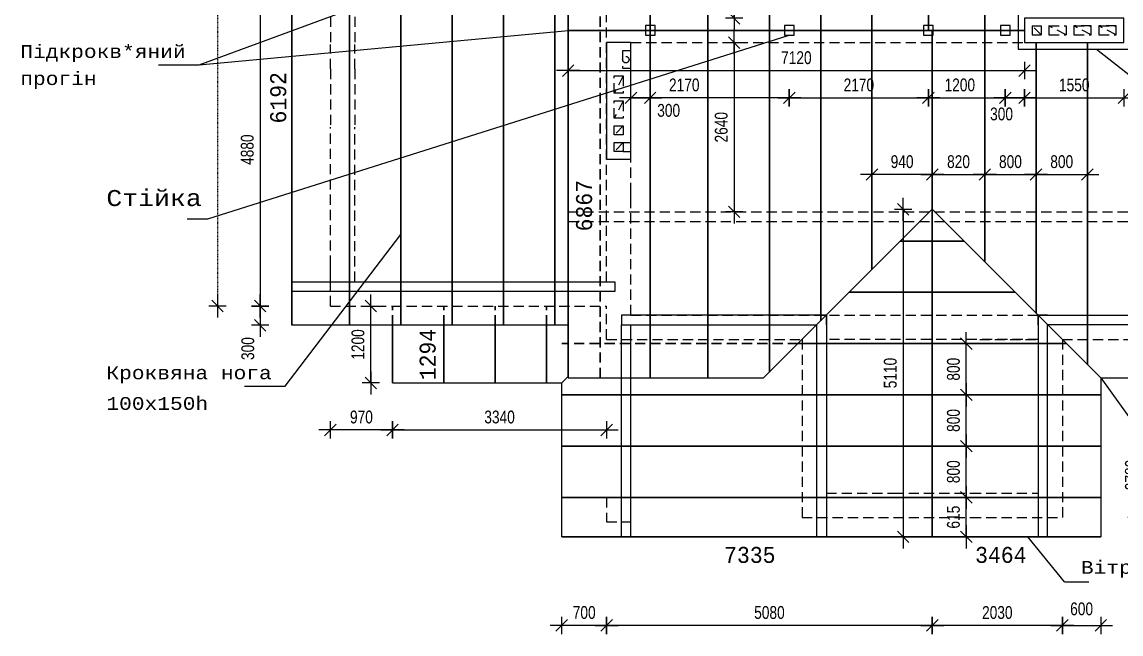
# Model space of a CAD drawing. Extents: x 3578 to 5591, y 95 to 458.
# Drawn here: x 5115.2 to 5286.7, y 104 to 199.5 of the extents above; entities that cross this region are included whole.
import ezdxf

# ---------------------------------------------------------------- set-up
doc = ezdxf.new("R2010")
doc.units = 0
doc.header["$MEASUREMENT"] = 0
doc.linetypes.add('HIDDEN2', pattern=[4.7625, 3.175, -1.5875])
doc.layers.get('0').update_dxf_attribs({"linetype": 'CONTINUOUS'})
doc.layers.get('DEFPOINTS').update_dxf_attribs({"linetype": 'CONTINUOUS'})
doc.layers.add('A700G', color=7, linetype='CONTINUOUS')
doc.layers.add('Chata', color=7, linetype='CONTINUOUS')
doc.styles.add('RUSS', font='russ', dxfattribs={"width": 0.8})
doc.styles.get("Standard").update_dxf_attribs({"font": 'cour.ttf'})
doc.dimstyles.new('Text 2mm', dxfattribs={"dimtxt": 2, "dimasz": 0.09, "dimexe": 0, "dimexo": 0, "dimgap": 1, "dimtad": 1, "dimdec": 0, "dimlfac": 100, "dimzin": 0, "dimdsep": 46, "dimtxsty": 'RUSS', "dimblk": 'A8MITTA', "dimcen": 3, "dimse1": 1, "dimse2": 1, "dimclrd": 6, "dimclrt": 6, "dimadec": 0, "dimazin": 0, "dimtp": 6, "dimtm": 6, "dimtfac": 1, "dimtdec": 0, "dimtofl": 0, "dimtmove": 2, "dimatfit": 3, "dimldrblk": 'A8MITTA', "dimfxl": 1, "dimtolj": 1, "dimtzin": 0, "dimarcsym": 0})

# ---------------------------------------------------------------- blocks, each defined once
blk = doc.blocks.new('A8MITTA', base_point=(3180, 3140))
for p, q in [((3170, 3130), (3190, 3150)), ((3180, 3155), (3180, 3125)), ((3160, 3140), (3200, 3140))]:
    blk.add_line(p, q)
blk = doc.blocks.new('*D676')
at = {"layer": 'Chata', "color": 6, "linetype": 'HIDDEN2', "lineweight": -2, "ltscale": 0.01, "transparency": 16777216}
blk.add_line((5145.71, 251.84), (5145.71, 155.22), dxfattribs=at)
at = {"layer": 'DEFPOINTS', "color": 0, "linetype": 'HIDDEN2', "ltscale": 0.01, "transparency": 16777216}
for p in [(5163.31, 251.93), (5145.71, 155.13), (5163.31, 155.13)]:
    blk.add_point(p, dxfattribs=at)
at = {"layer": 'Chata', "color": 6, "linetype": 'HIDDEN2', "lineweight": -2, "ltscale": 0.01, "transparency": 16777216, "xscale": 0.09, "yscale": 0.09, "zscale": 0.09}
for p, rotation in [((5145.71, 251.93), 90), ((5145.71, 155.13), 270)]:
    blk.add_blockref('A8MITTA', p, dxfattribs=dict(at, rotation=rotation))
at = {"layer": 'Chata', "color": 6, "linetype": 'HIDDEN2', "ltscale": 0.01, "transparency": 16777216, "insert": (5143.71, 203.53), "char_height": 2, "attachment_point": 5, "rotation": 90, "style": 'RUSS'}
blk.add_mtext('\\A1;9680', dxfattribs=at)
blk = doc.blocks.new('*D681')
at = {"color": 6, "lineweight": -2, "ltscale": 0.01, "transparency": 16777216}
blk.add_line((5152.36, 203.84), (5152.36, 155.22), dxfattribs=at)
at = {"layer": 'DEFPOINTS', "color": 0, "ltscale": 0.01, "transparency": 16777216}
for p in [(5157.31, 203.93), (5152.36, 155.13), (5163.31, 155.13)]:
    blk.add_point(p, dxfattribs=at)
at = {"color": 6, "lineweight": -2, "ltscale": 0.01, "transparency": 16777216, "xscale": 0.09, "yscale": 0.09, "zscale": 0.09}
for p, rotation in [((5152.36, 203.93), 90), ((5152.36, 155.13), 270)]:
    blk.add_blockref('A8MITTA', p, dxfattribs=dict(at, rotation=rotation))
at = {"color": 6, "ltscale": 0.01, "transparency": 16777216, "insert": (5150.36, 179.53), "char_height": 2, "attachment_point": 5, "rotation": 90, "style": 'RUSS'}
blk.add_mtext('\\A1;4880', dxfattribs=at)
blk = doc.blocks.new('*D682')
at = {"color": 6, "lineweight": -2, "ltscale": 0.01, "transparency": 16777216}
blk.add_line((5152.36, 155.04), (5152.36, 152.22), dxfattribs=at)
at = {"layer": 'DEFPOINTS', "color": 0, "ltscale": 0.01, "transparency": 16777216}
for p in [(5163.31, 155.13), (5152.36, 152.13), (5157.31, 152.13)]:
    blk.add_point(p, dxfattribs=at)
at = {"color": 6, "lineweight": -2, "ltscale": 0.01, "transparency": 16777216, "xscale": 0.09, "yscale": 0.09, "zscale": 0.09}
for p, rotation in [((5152.36, 155.13), 90), ((5152.36, 152.13), 270)]:
    blk.add_blockref('A8MITTA', p, dxfattribs=dict(at, rotation=rotation))
at = {"color": 6, "ltscale": 0.01, "transparency": 16777216, "insert": (5150.44, 148.5), "char_height": 2, "attachment_point": 5, "rotation": 90, "style": 'RUSS'}
blk.add_mtext('\\A1;300', dxfattribs=at)
blk = doc.blocks.new('*D694')
at = {"color": 6, "lineweight": -2, "ltscale": 0.01, "transparency": 16777216}
blk.add_line((5169.62, 143.22), (5169.62, 155.04), dxfattribs=at)
at = {"layer": 'DEFPOINTS', "color": 0, "ltscale": 0.01, "transparency": 16777216}
for p in [(5169.62, 155.13), (5173.01, 155.13), (5173.01, 143.13)]:
    blk.add_point(p, dxfattribs=at)
at = {"color": 6, "lineweight": -2, "ltscale": 0.01, "transparency": 16777216, "xscale": 0.09, "yscale": 0.09, "zscale": 0.09}
for p, rotation in [((5169.62, 155.13), 90), ((5169.62, 143.13), 270)]:
    blk.add_blockref('A8MITTA', p, dxfattribs=dict(at, rotation=rotation))
at = {"color": 6, "ltscale": 0.01, "transparency": 16777216, "insert": (5167.62, 149.13), "char_height": 2, "attachment_point": 5, "rotation": 90, "style": 'RUSS'}
blk.add_mtext('\\A1;1200', dxfattribs=at)
blk = doc.blocks.new('*D695')
at = {"color": 6, "lineweight": -2, "ltscale": 0.01, "transparency": 16777216}
blk.add_line((5172.92, 135.81), (5163.4, 135.81), dxfattribs=at)
at = {"layer": 'DEFPOINTS', "color": 0, "ltscale": 0.01, "transparency": 16777216}
for p in [(5163.31, 155.13), (5173.01, 143.13), (5163.31, 135.81)]:
    blk.add_point(p, dxfattribs=at)
at = {"color": 6, "lineweight": -2, "ltscale": 0.01, "transparency": 16777216, "xscale": 0.09, "yscale": 0.09, "zscale": 0.09, "rotation": 180}
blk.add_blockref('A8MITTA', (5163.31, 135.81), dxfattribs=at)
at = {"color": 6, "lineweight": -2, "ltscale": 0.01, "transparency": 16777216, "xscale": 0.09, "yscale": 0.09, "zscale": 0.09}
blk.add_blockref('A8MITTA', (5173.01, 135.81), dxfattribs=at)
at = {"color": 6, "ltscale": 0.01, "transparency": 16777216, "insert": (5168.16, 137.81), "char_height": 2, "attachment_point": 5, "style": 'RUSS'}
blk.add_mtext('\\A1;970', dxfattribs=at)
blk = doc.blocks.new('*D696')
at = {"color": 6, "lineweight": -2, "ltscale": 0.01, "transparency": 16777216}
blk.add_line((5173.1, 135.81), (5206.32, 135.81), dxfattribs=at)
at = {"layer": 'DEFPOINTS', "color": 0, "ltscale": 0.01, "transparency": 16777216}
for p in [(5206.41, 149.93), (5173.01, 143.13), (5206.41, 135.81)]:
    blk.add_point(p, dxfattribs=at)
at = {"color": 6, "lineweight": -2, "ltscale": 0.01, "transparency": 16777216, "xscale": 0.09, "yscale": 0.09, "zscale": 0.09, "rotation": 180}
blk.add_blockref('A8MITTA', (5173.01, 135.81), dxfattribs=at)
at = {"color": 6, "lineweight": -2, "ltscale": 0.01, "transparency": 16777216, "xscale": 0.09, "yscale": 0.09, "zscale": 0.09}
blk.add_blockref('A8MITTA', (5206.41, 135.81), dxfattribs=at)
at = {"color": 6, "ltscale": 0.01, "transparency": 16777216, "insert": (5189.71, 137.81), "char_height": 2, "attachment_point": 5, "style": 'RUSS'}
blk.add_mtext('\\A1;3340', dxfattribs=at)
blk = doc.blocks.new('*D697')
at = {"color": 6, "lineweight": -2, "ltscale": 0.01, "transparency": 16777216}
blk.add_line((5329.34, 122.04), (5329.34, 119.22), dxfattribs=at)
at = {"layer": 'DEFPOINTS', "color": 0, "ltscale": 0.01, "transparency": 16777216}
for p in [(5277.51, 122.13), (5283.51, 119.13), (5329.34, 119.13)]:
    blk.add_point(p, dxfattribs=at)
at = {"color": 6, "lineweight": -2, "ltscale": 0.01, "transparency": 16777216, "xscale": 0.09, "yscale": 0.09, "zscale": 0.09}
for p, rotation in [((5329.34, 122.13), 90), ((5329.34, 119.13), 270)]:
    blk.add_blockref('A8MITTA', p, dxfattribs=dict(at, rotation=rotation))
at = {"color": 6, "ltscale": 0.01, "transparency": 16777216, "insert": (5327.43, 115.72), "char_height": 2, "attachment_point": 5, "rotation": 90, "style": 'RUSS'}
blk.add_mtext('\\A1;300', dxfattribs=at)
blk = doc.blocks.new('*D698')
at = {"color": 6, "lineweight": -2, "ltscale": 0.01, "transparency": 16777216}
blk.add_line((5277.6, 105.31), (5283.42, 105.31), dxfattribs=at)
at = {"layer": 'DEFPOINTS', "color": 0, "ltscale": 0.01, "transparency": 16777216}
for p in [(5277.51, 122.13), (5283.51, 119.13), (5283.51, 105.31)]:
    blk.add_point(p, dxfattribs=at)
at = {"color": 6, "lineweight": -2, "ltscale": 0.01, "transparency": 16777216, "xscale": 0.09, "yscale": 0.09, "zscale": 0.09, "rotation": 180}
blk.add_blockref('A8MITTA', (5277.51, 105.31), dxfattribs=at)
at = {"color": 6, "lineweight": -2, "ltscale": 0.01, "transparency": 16777216, "xscale": 0.09, "yscale": 0.09, "zscale": 0.09}
blk.add_blockref('A8MITTA', (5283.51, 105.31), dxfattribs=at)
at = {"color": 6, "ltscale": 0.01, "transparency": 16777216, "insert": (5280.51, 107.88), "char_height": 2, "attachment_point": 5, "style": 'RUSS'}
blk.add_mtext('\\A1;600', dxfattribs=at)
blk = doc.blocks.new('*D699')
at = {"color": 6, "lineweight": -2, "ltscale": 0.01, "transparency": 16777216}
blk.add_line((5277.42, 105.31), (5257.3, 105.31), dxfattribs=at)
at = {"layer": 'DEFPOINTS', "color": 0, "ltscale": 0.01, "transparency": 16777216}
for p in [(5277.51, 122.13), (5257.21, 119.13), (5257.21, 105.31)]:
    blk.add_point(p, dxfattribs=at)
at = {"color": 6, "lineweight": -2, "ltscale": 0.01, "transparency": 16777216, "xscale": 0.09, "yscale": 0.09, "zscale": 0.09, "rotation": 180}
blk.add_blockref('A8MITTA', (5257.21, 105.31), dxfattribs=at)
at = {"color": 6, "lineweight": -2, "ltscale": 0.01, "transparency": 16777216, "xscale": 0.09, "yscale": 0.09, "zscale": 0.09}
blk.add_blockref('A8MITTA', (5277.51, 105.31), dxfattribs=at)
at = {"color": 6, "ltscale": 0.01, "transparency": 16777216, "insert": (5267.36, 107.31), "char_height": 2, "attachment_point": 5, "style": 'RUSS'}
blk.add_mtext('\\A1;2030', dxfattribs=at)
blk = doc.blocks.new('*D700')
at = {"color": 6, "lineweight": -2, "ltscale": 0.01, "transparency": 16777216}
blk.add_line((5257.12, 105.31), (5206.5, 105.31), dxfattribs=at)
at = {"layer": 'DEFPOINTS', "color": 0, "ltscale": 0.01, "transparency": 16777216}
for p in [(5206.41, 121.48), (5257.21, 119.13), (5206.41, 105.31)]:
    blk.add_point(p, dxfattribs=at)
at = {"color": 6, "lineweight": -2, "ltscale": 0.01, "transparency": 16777216, "xscale": 0.09, "yscale": 0.09, "zscale": 0.09, "rotation": 180}
blk.add_blockref('A8MITTA', (5206.41, 105.31), dxfattribs=at)
at = {"color": 6, "lineweight": -2, "ltscale": 0.01, "transparency": 16777216, "xscale": 0.09, "yscale": 0.09, "zscale": 0.09}
blk.add_blockref('A8MITTA', (5257.21, 105.31), dxfattribs=at)
at = {"color": 6, "ltscale": 0.01, "transparency": 16777216, "insert": (5231.81, 107.31), "char_height": 2, "attachment_point": 5, "style": 'RUSS'}
blk.add_mtext('\\A1;5080', dxfattribs=at)
blk = doc.blocks.new('*D701')
at = {"color": 6, "lineweight": -2, "ltscale": 0.01, "transparency": 16777216}
blk.add_line((5206.32, 105.31), (5199.5, 105.31), dxfattribs=at)
at = {"layer": 'DEFPOINTS', "color": 0, "ltscale": 0.01, "transparency": 16777216}
for p in [(5206.41, 121.48), (5199.41, 119.13), (5199.41, 105.31)]:
    blk.add_point(p, dxfattribs=at)
at = {"color": 6, "lineweight": -2, "ltscale": 0.01, "transparency": 16777216, "xscale": 0.09, "yscale": 0.09, "zscale": 0.09, "rotation": 180}
blk.add_blockref('A8MITTA', (5199.41, 105.31), dxfattribs=at)
at = {"color": 6, "lineweight": -2, "ltscale": 0.01, "transparency": 16777216, "xscale": 0.09, "yscale": 0.09, "zscale": 0.09}
blk.add_blockref('A8MITTA', (5206.41, 105.31), dxfattribs=at)
at = {"color": 6, "ltscale": 0.01, "transparency": 16777216, "insert": (5202.91, 107.31), "char_height": 2, "attachment_point": 5, "style": 'RUSS'}
blk.add_mtext('\\A1;700', dxfattribs=at)
blk = doc.blocks.new('*D703')
at = {"color": 6, "lineweight": -2, "ltscale": 0.01, "transparency": 16777216}
for p, q in [((5289.05, 149.84), (5289.05, 132.58)), ((5289.05, 122.22), (5289.05, 124.95))]:
    blk.add_line(p, q, dxfattribs=at)
at = {"layer": 'DEFPOINTS', "color": 0, "ltscale": 0.01, "transparency": 16777216}
for p in [(5277.51, 149.93), (5277.51, 122.13), (5289.05, 122.13)]:
    blk.add_point(p, dxfattribs=at)
at = {"color": 6, "lineweight": -2, "ltscale": 0.01, "transparency": 16777216, "xscale": 0.09, "yscale": 0.09, "zscale": 0.09}
for p, rotation in [((5289.05, 149.93), 90), ((5289.05, 122.13), 270)]:
    blk.add_blockref('A8MITTA', p, dxfattribs=dict(at, rotation=rotation))
at = {"color": 6, "ltscale": 0.01, "transparency": 16777216, "insert": (5288.29, 128.77), "char_height": 2, "attachment_point": 5, "rotation": 90, "style": 'RUSS'}
blk.add_mtext('\\A1;2780', dxfattribs=at)
blk = doc.blocks.new('*D710')
at = {"color": 6, "lineweight": -2, "ltscale": 0.01, "transparency": 16777216}
blk.add_line((5200.5, 191.87), (5271.52, 191.87), dxfattribs=at)
at = {"layer": 'DEFPOINTS', "color": 0, "ltscale": 0.01, "transparency": 16777216}
for p in [(5200.41, 198.13), (5271.61, 198.13), (5271.61, 191.87)]:
    blk.add_point(p, dxfattribs=at)
at = {"color": 6, "lineweight": -2, "ltscale": 0.01, "transparency": 16777216, "xscale": 0.09, "yscale": 0.09, "zscale": 0.09, "rotation": 180}
blk.add_blockref('A8MITTA', (5200.41, 191.87), dxfattribs=at)
at = {"color": 6, "lineweight": -2, "ltscale": 0.01, "transparency": 16777216, "xscale": 0.09, "yscale": 0.09, "zscale": 0.09}
blk.add_blockref('A8MITTA', (5271.61, 191.87), dxfattribs=at)
at = {"color": 6, "ltscale": 0.01, "transparency": 16777216, "insert": (5236.01, 193.87), "char_height": 2, "attachment_point": 5, "style": 'RUSS'}
blk.add_mtext('\\A1;7120', dxfattribs=at)
blk = doc.blocks.new('*D714')
at = {"color": 6, "lineweight": -2, "ltscale": 0.01, "transparency": 16777216}
blk.add_line((5252.67, 170.14), (5252.67, 119.22), dxfattribs=at)
at = {"layer": 'DEFPOINTS', "color": 0, "ltscale": 0.01, "transparency": 16777216}
for p in [(5257.21, 170.23), (5252.67, 119.13), (5257.21, 119.13)]:
    blk.add_point(p, dxfattribs=at)
at = {"color": 6, "lineweight": -2, "ltscale": 0.01, "transparency": 16777216, "xscale": 0.09, "yscale": 0.09, "zscale": 0.09}
for p, rotation in [((5252.67, 170.23), 90), ((5252.67, 119.13), 270)]:
    blk.add_blockref('A8MITTA', p, dxfattribs=dict(at, rotation=rotation))
at = {"color": 6, "ltscale": 0.01, "transparency": 16777216, "insert": (5250.67, 144.68), "char_height": 2, "attachment_point": 5, "rotation": 90, "style": 'RUSS'}
blk.add_mtext('\\A1;5110', dxfattribs=at)
blk = doc.blocks.new('*D715')
at = {"color": 6, "lineweight": -2, "ltscale": 0.01, "transparency": 16777216}
blk.add_line((5262.52, 119.22), (5262.52, 125.19), dxfattribs=at)
at = {"layer": 'DEFPOINTS', "color": 0, "ltscale": 0.01, "transparency": 16777216}
for p in [(5257.21, 125.28), (5262.52, 125.28), (5257.21, 119.13)]:
    blk.add_point(p, dxfattribs=at)
at = {"color": 6, "lineweight": -2, "ltscale": 0.01, "transparency": 16777216, "xscale": 0.09, "yscale": 0.09, "zscale": 0.09}
for p, rotation in [((5262.52, 125.28), 90), ((5262.52, 119.13), 270)]:
    blk.add_blockref('A8MITTA', p, dxfattribs=dict(at, rotation=rotation))
at = {"color": 6, "ltscale": 0.01, "transparency": 16777216, "insert": (5260.52, 122.2), "char_height": 2, "attachment_point": 5, "rotation": 90, "style": 'RUSS'}
blk.add_mtext('\\A1;615', dxfattribs=at)
blk = doc.blocks.new('*D716')
at = {"color": 6, "lineweight": -2, "ltscale": 0.01, "transparency": 16777216}
blk.add_line((5262.52, 125.37), (5262.52, 133.19), dxfattribs=at)
at = {"layer": 'DEFPOINTS', "color": 0, "ltscale": 0.01, "transparency": 16777216}
for p in [(5257.21, 133.28), (5262.52, 133.28), (5257.21, 125.28)]:
    blk.add_point(p, dxfattribs=at)
at = {"color": 6, "lineweight": -2, "ltscale": 0.01, "transparency": 16777216, "xscale": 0.09, "yscale": 0.09, "zscale": 0.09}
for p, rotation in [((5262.52, 133.28), 90), ((5262.52, 125.28), 270)]:
    blk.add_blockref('A8MITTA', p, dxfattribs=dict(at, rotation=rotation))
at = {"color": 6, "ltscale": 0.01, "transparency": 16777216, "insert": (5260.52, 129.28), "char_height": 2, "attachment_point": 5, "rotation": 90, "style": 'RUSS'}
blk.add_mtext('\\A1;800', dxfattribs=at)
blk = doc.blocks.new('*D717')
at = {"color": 6, "lineweight": -2, "ltscale": 0.01, "transparency": 16777216}
blk.add_line((5262.52, 133.37), (5262.52, 141.19), dxfattribs=at)
at = {"layer": 'DEFPOINTS', "color": 0, "ltscale": 0.01, "transparency": 16777216}
for p in [(5257.21, 141.28), (5262.52, 141.28), (5257.21, 133.28)]:
    blk.add_point(p, dxfattribs=at)
at = {"color": 6, "lineweight": -2, "ltscale": 0.01, "transparency": 16777216, "xscale": 0.09, "yscale": 0.09, "zscale": 0.09}
for p, rotation in [((5262.52, 141.28), 90), ((5262.52, 133.28), 270)]:
    blk.add_blockref('A8MITTA', p, dxfattribs=dict(at, rotation=rotation))
at = {"color": 6, "ltscale": 0.01, "transparency": 16777216, "insert": (5260.52, 137.28), "char_height": 2, "attachment_point": 5, "rotation": 90, "style": 'RUSS'}
blk.add_mtext('\\A1;800', dxfattribs=at)
blk = doc.blocks.new('*D718')
at = {"color": 6, "lineweight": -2, "ltscale": 0.01, "transparency": 16777216}
blk.add_line((5262.52, 141.37), (5262.52, 149.19), dxfattribs=at)
at = {"layer": 'DEFPOINTS', "color": 0, "ltscale": 0.01, "transparency": 16777216}
for p in [(5257.21, 149.28), (5262.52, 149.28), (5257.21, 141.28)]:
    blk.add_point(p, dxfattribs=at)
at = {"color": 6, "lineweight": -2, "ltscale": 0.01, "transparency": 16777216, "xscale": 0.09, "yscale": 0.09, "zscale": 0.09}
for p, rotation in [((5262.52, 149.28), 90), ((5262.52, 141.28), 270)]:
    blk.add_blockref('A8MITTA', p, dxfattribs=dict(at, rotation=rotation))
at = {"color": 6, "ltscale": 0.01, "transparency": 16777216, "insert": (5260.52, 145.28), "char_height": 2, "attachment_point": 5, "rotation": 90, "style": 'RUSS'}
blk.add_mtext('\\A1;800', dxfattribs=at)
blk = doc.blocks.new('*D737')
at = {"color": 6, "lineweight": -2, "ltscale": 0.01, "transparency": 16777216}
blk.add_line((5213.12, 202.7), (5200.5, 202.7), dxfattribs=at)
at = {"layer": 'DEFPOINTS', "color": 0, "ltscale": 0.01, "transparency": 16777216}
for p in [(5200.41, 202.7), (5200.41, 198.13), (5213.21, 198.13)]:
    blk.add_point(p, dxfattribs=at)
at = {"color": 6, "lineweight": -2, "ltscale": 0.01, "transparency": 16777216, "xscale": 0.09, "yscale": 0.09, "zscale": 0.09, "rotation": 180}
blk.add_blockref('A8MITTA', (5200.41, 202.7), dxfattribs=at)
at = {"color": 6, "lineweight": -2, "ltscale": 0.01, "transparency": 16777216, "xscale": 0.09, "yscale": 0.09, "zscale": 0.09}
blk.add_blockref('A8MITTA', (5213.21, 202.7), dxfattribs=at)
at = {"color": 6, "ltscale": 0.01, "transparency": 16777216, "insert": (5209.48, 204.7), "char_height": 2, "attachment_point": 5, "style": 'RUSS'}
blk.add_mtext('\\A1;1280', dxfattribs=at)
blk = doc.blocks.new('*D760')
at = {"color": 6, "lineweight": -2, "ltscale": 0.01, "transparency": 16777216}
blk.add_line((5257.12, 175.65), (5247.9, 175.65), dxfattribs=at)
at = {"layer": 'DEFPOINTS', "color": 0, "ltscale": 0.01, "transparency": 16777216}
for p in [(5247.81, 175.65), (5247.81, 170.23), (5257.21, 170.23)]:
    blk.add_point(p, dxfattribs=at)
at = {"color": 6, "lineweight": -2, "ltscale": 0.01, "transparency": 16777216, "xscale": 0.09, "yscale": 0.09, "zscale": 0.09, "rotation": 180}
blk.add_blockref('A8MITTA', (5247.81, 175.65), dxfattribs=at)
at = {"color": 6, "lineweight": -2, "ltscale": 0.01, "transparency": 16777216, "xscale": 0.09, "yscale": 0.09, "zscale": 0.09}
blk.add_blockref('A8MITTA', (5257.21, 175.65), dxfattribs=at)
at = {"color": 6, "ltscale": 0.01, "transparency": 16777216, "insert": (5252.51, 177.65), "char_height": 2, "attachment_point": 5, "style": 'RUSS'}
blk.add_mtext('\\A1;940', dxfattribs=at)
blk = doc.blocks.new('*D761')
at = {"color": 6, "lineweight": -2, "ltscale": 0.01, "transparency": 16777216}
blk.add_line((5257.3, 175.65), (5265.32, 175.65), dxfattribs=at)
at = {"layer": 'DEFPOINTS', "color": 0, "ltscale": 0.01, "transparency": 16777216}
for p in [(5265.41, 175.65), (5257.21, 170.23), (5265.41, 162.03)]:
    blk.add_point(p, dxfattribs=at)
at = {"color": 6, "lineweight": -2, "ltscale": 0.01, "transparency": 16777216, "xscale": 0.09, "yscale": 0.09, "zscale": 0.09, "rotation": 180}
blk.add_blockref('A8MITTA', (5257.21, 175.65), dxfattribs=at)
at = {"color": 6, "lineweight": -2, "ltscale": 0.01, "transparency": 16777216, "xscale": 0.09, "yscale": 0.09, "zscale": 0.09}
blk.add_blockref('A8MITTA', (5265.41, 175.65), dxfattribs=at)
at = {"color": 6, "ltscale": 0.01, "transparency": 16777216, "insert": (5261.31, 177.65), "char_height": 2, "attachment_point": 5, "style": 'RUSS'}
blk.add_mtext('\\A1;820', dxfattribs=at)
blk = doc.blocks.new('*D762')
at = {"color": 6, "lineweight": -2, "ltscale": 0.01, "transparency": 16777216}
blk.add_line((5265.5, 175.65), (5273.32, 175.65), dxfattribs=at)
at = {"layer": 'DEFPOINTS', "color": 0, "ltscale": 0.01, "transparency": 16777216}
for p in [(5273.41, 175.65), (5265.41, 162.03), (5273.41, 154.03)]:
    blk.add_point(p, dxfattribs=at)
at = {"color": 6, "lineweight": -2, "ltscale": 0.01, "transparency": 16777216, "xscale": 0.09, "yscale": 0.09, "zscale": 0.09, "rotation": 180}
blk.add_blockref('A8MITTA', (5265.41, 175.65), dxfattribs=at)
at = {"color": 6, "lineweight": -2, "ltscale": 0.01, "transparency": 16777216, "xscale": 0.09, "yscale": 0.09, "zscale": 0.09}
blk.add_blockref('A8MITTA', (5273.41, 175.65), dxfattribs=at)
at = {"color": 6, "ltscale": 0.01, "transparency": 16777216, "insert": (5269.41, 177.65), "char_height": 2, "attachment_point": 5, "style": 'RUSS'}
blk.add_mtext('\\A1;800', dxfattribs=at)
blk = doc.blocks.new('*D763')
at = {"color": 6, "lineweight": -2, "ltscale": 0.01, "transparency": 16777216}
blk.add_line((5273.5, 175.65), (5281.32, 175.65), dxfattribs=at)
at = {"layer": 'DEFPOINTS', "color": 0, "ltscale": 0.01, "transparency": 16777216}
for p in [(5281.41, 175.65), (5273.41, 154.03), (5281.41, 154.03)]:
    blk.add_point(p, dxfattribs=at)
at = {"color": 6, "lineweight": -2, "ltscale": 0.01, "transparency": 16777216, "xscale": 0.09, "yscale": 0.09, "zscale": 0.09, "rotation": 180}
blk.add_blockref('A8MITTA', (5273.41, 175.65), dxfattribs=at)
at = {"color": 6, "lineweight": -2, "ltscale": 0.01, "transparency": 16777216, "xscale": 0.09, "yscale": 0.09, "zscale": 0.09}
blk.add_blockref('A8MITTA', (5281.41, 175.65), dxfattribs=at)
at = {"color": 6, "ltscale": 0.01, "transparency": 16777216, "insert": (5277.41, 177.65), "char_height": 2, "attachment_point": 5, "style": 'RUSS'}
blk.add_mtext('\\A1;800', dxfattribs=at)
blk = doc.blocks.new('*D766')
at = {"color": 6, "lineweight": -2, "ltscale": 0.01, "transparency": 16777216}
blk.add_line((5226.3, 196.14), (5226.3, 169.92), dxfattribs=at)
at = {"layer": 'DEFPOINTS', "color": 0, "ltscale": 0.01, "transparency": 16777216}
for p in [(5222.21, 196.23), (5222.21, 169.83), (5226.3, 169.83)]:
    blk.add_point(p, dxfattribs=at)
at = {"color": 6, "lineweight": -2, "ltscale": 0.01, "transparency": 16777216, "xscale": 0.09, "yscale": 0.09, "zscale": 0.09}
for p, rotation in [((5226.3, 196.23), 90), ((5226.3, 169.83), 270)]:
    blk.add_blockref('A8MITTA', p, dxfattribs=dict(at, rotation=rotation))
at = {"color": 6, "ltscale": 0.01, "transparency": 16777216, "insert": (5224.3, 183.03), "char_height": 2, "attachment_point": 5, "rotation": 90, "style": 'RUSS'}
blk.add_mtext('\\A1;2640', dxfattribs=at)
blk = doc.blocks.new('*D767')
at = {"color": 6, "lineweight": -2, "ltscale": 0.01, "transparency": 16777216}
blk.add_line((5226.3, 200.12), (5226.3, 229.44), dxfattribs=at)
at = {"layer": 'DEFPOINTS', "color": 0, "ltscale": 0.01, "transparency": 16777216}
for p in [(5222.21, 229.53), (5226.3, 229.53), (5222.21, 200.03)]:
    blk.add_point(p, dxfattribs=at)
at = {"color": 6, "lineweight": -2, "ltscale": 0.01, "transparency": 16777216, "xscale": 0.09, "yscale": 0.09, "zscale": 0.09}
for p, rotation in [((5226.3, 229.53), 90), ((5226.3, 200.03), 270)]:
    blk.add_blockref('A8MITTA', p, dxfattribs=dict(at, rotation=rotation))
at = {"color": 6, "ltscale": 0.01, "transparency": 16777216, "insert": (5224.3, 214.78), "char_height": 2, "attachment_point": 5, "rotation": 90, "style": 'RUSS'}
blk.add_mtext('\\A1;2950', dxfattribs=at)
blk = doc.blocks.new('*D768')
at = {"color": 6, "lineweight": -2, "ltscale": 0.01, "transparency": 16777216}
blk.add_line((5235, 187.62), (5256.52, 187.62), dxfattribs=at)
at = {"layer": 'DEFPOINTS', "color": 0, "ltscale": 0.01, "transparency": 16777216}
for p in [(5234.91, 197.38), (5256.61, 197.38), (5256.61, 187.62)]:
    blk.add_point(p, dxfattribs=at)
at = {"color": 6, "lineweight": -2, "ltscale": 0.01, "transparency": 16777216, "xscale": 0.09, "yscale": 0.09, "zscale": 0.09, "rotation": 180}
blk.add_blockref('A8MITTA', (5234.91, 187.62), dxfattribs=at)
at = {"color": 6, "lineweight": -2, "ltscale": 0.01, "transparency": 16777216, "xscale": 0.09, "yscale": 0.09, "zscale": 0.09}
blk.add_blockref('A8MITTA', (5256.61, 187.62), dxfattribs=at)
at = {"color": 6, "ltscale": 0.01, "transparency": 16777216, "insert": (5245.76, 189.62), "char_height": 2, "attachment_point": 5, "style": 'RUSS'}
blk.add_mtext('\\A1;2170', dxfattribs=at)
blk = doc.blocks.new('*D769')
at = {"color": 6, "lineweight": -2, "ltscale": 0.01, "transparency": 16777216}
blk.add_line((5234.82, 187.62), (5213.3, 187.62), dxfattribs=at)
at = {"layer": 'DEFPOINTS', "color": 0, "ltscale": 0.01, "transparency": 16777216}
for p in [(5213.21, 197.38), (5234.91, 197.38), (5213.21, 187.62)]:
    blk.add_point(p, dxfattribs=at)
at = {"color": 6, "lineweight": -2, "ltscale": 0.01, "transparency": 16777216, "xscale": 0.09, "yscale": 0.09, "zscale": 0.09, "rotation": 180}
blk.add_blockref('A8MITTA', (5213.21, 187.62), dxfattribs=at)
at = {"color": 6, "lineweight": -2, "ltscale": 0.01, "transparency": 16777216, "xscale": 0.09, "yscale": 0.09, "zscale": 0.09}
blk.add_blockref('A8MITTA', (5234.91, 187.62), dxfattribs=at)
at = {"color": 6, "ltscale": 0.01, "transparency": 16777216, "insert": (5218.52, 189.62), "char_height": 2, "attachment_point": 5, "style": 'RUSS'}
blk.add_mtext('\\A1;2170', dxfattribs=at)
blk = doc.blocks.new('*D770')
at = {"color": 6, "lineweight": -2, "ltscale": 0.01, "transparency": 16777216}
blk.add_line((5256.7, 187.62), (5268.52, 187.62), dxfattribs=at)
at = {"layer": 'DEFPOINTS', "color": 0, "ltscale": 0.01, "transparency": 16777216}
for p in [(5256.61, 197.38), (5268.61, 197.38), (5268.61, 187.62)]:
    blk.add_point(p, dxfattribs=at)
at = {"color": 6, "lineweight": -2, "ltscale": 0.01, "transparency": 16777216, "xscale": 0.09, "yscale": 0.09, "zscale": 0.09, "rotation": 180}
blk.add_blockref('A8MITTA', (5256.61, 187.62), dxfattribs=at)
at = {"color": 6, "lineweight": -2, "ltscale": 0.01, "transparency": 16777216, "xscale": 0.09, "yscale": 0.09, "zscale": 0.09}
blk.add_blockref('A8MITTA', (5268.61, 187.62), dxfattribs=at)
at = {"color": 6, "ltscale": 0.01, "transparency": 16777216, "insert": (5261.51, 189.62), "char_height": 2, "attachment_point": 5, "style": 'RUSS'}
blk.add_mtext('\\A1;1200', dxfattribs=at)
blk = doc.blocks.new('*D771')
at = {"color": 6, "lineweight": -2, "ltscale": 0.01, "transparency": 16777216}
blk.add_line((5268.7, 187.62), (5271.52, 187.62), dxfattribs=at)
at = {"layer": 'DEFPOINTS', "color": 0, "ltscale": 0.01, "transparency": 16777216}
for p in [(5268.61, 197.38), (5271.61, 196.23), (5271.61, 187.62)]:
    blk.add_point(p, dxfattribs=at)
at = {"color": 6, "lineweight": -2, "ltscale": 0.01, "transparency": 16777216, "xscale": 0.09, "yscale": 0.09, "zscale": 0.09, "rotation": 180}
blk.add_blockref('A8MITTA', (5268.61, 187.62), dxfattribs=at)
at = {"color": 6, "lineweight": -2, "ltscale": 0.01, "transparency": 16777216, "xscale": 0.09, "yscale": 0.09, "zscale": 0.09}
blk.add_blockref('A8MITTA', (5271.61, 187.62), dxfattribs=at)
at = {"color": 6, "ltscale": 0.01, "transparency": 16777216, "insert": (5268.02, 185.09), "char_height": 2, "attachment_point": 5, "style": 'RUSS'}
blk.add_mtext('\\A1;300', dxfattribs=at)
blk = doc.blocks.new('*D772')
at = {"color": 6, "lineweight": -2, "ltscale": 0.01, "transparency": 16777216}
blk.add_line((5271.7, 187.62), (5287.02, 187.62), dxfattribs=at)
at = {"layer": 'DEFPOINTS', "color": 0, "ltscale": 0.01, "transparency": 16777216}
for p in [(5271.61, 196.23), (5287.11, 196.23), (5287.11, 187.62)]:
    blk.add_point(p, dxfattribs=at)
at = {"color": 6, "lineweight": -2, "ltscale": 0.01, "transparency": 16777216, "xscale": 0.09, "yscale": 0.09, "zscale": 0.09, "rotation": 180}
blk.add_blockref('A8MITTA', (5271.61, 187.62), dxfattribs=at)
at = {"color": 6, "lineweight": -2, "ltscale": 0.01, "transparency": 16777216, "xscale": 0.09, "yscale": 0.09, "zscale": 0.09}
blk.add_blockref('A8MITTA', (5287.11, 187.62), dxfattribs=at)
at = {"color": 6, "ltscale": 0.01, "transparency": 16777216, "insert": (5279.36, 189.62), "char_height": 2, "attachment_point": 5, "style": 'RUSS'}
blk.add_mtext('\\A1;1550', dxfattribs=at)
blk = doc.blocks.new('*D773')
at = {"color": 6, "lineweight": -2, "ltscale": 0.01, "transparency": 16777216}
blk.add_line((5210.3, 187.62), (5213.12, 187.62), dxfattribs=at)
at = {"layer": 'DEFPOINTS', "color": 0, "ltscale": 0.01, "transparency": 16777216}
for p in [(5213.21, 197.38), (5210.21, 196.23), (5213.21, 187.62)]:
    blk.add_point(p, dxfattribs=at)
at = {"color": 6, "lineweight": -2, "ltscale": 0.01, "transparency": 16777216, "xscale": 0.09, "yscale": 0.09, "zscale": 0.09, "rotation": 180}
blk.add_blockref('A8MITTA', (5210.21, 187.62), dxfattribs=at)
at = {"color": 6, "lineweight": -2, "ltscale": 0.01, "transparency": 16777216, "xscale": 0.09, "yscale": 0.09, "zscale": 0.09}
blk.add_blockref('A8MITTA', (5213.21, 187.62), dxfattribs=at)
at = {"color": 6, "ltscale": 0.01, "transparency": 16777216, "insert": (5216.09, 185.65), "char_height": 2, "attachment_point": 5, "style": 'RUSS'}
blk.add_mtext('\\A1;300', dxfattribs=at)

msp = doc.modelspace()

# ---------------------------------------------------------------- linework, layer by layer
at = {"color": 3, "lineweight": 30, "ltscale": 0.01}
for p, q in [((5200.409, 143.928), (5200.409, 257.928)), ((5213.209, 143.928), (5213.209, 257.928)), ((5222.209, 143.928), (5222.209, 257.928)), ((5157.309, 152.128), (5157.309, 254.928)), ((5166.309, 152.128), (5166.309, 254.928)), ((5174.309, 152.128), (5174.309, 254.928)), ((5182.309, 152.128), (5182.309, 254.928)), ((5190.309, 152.128), (5190.309, 254.928)), ((5198.309, 152.128), (5198.309, 254.928)), ((5231.809, 144.828), (5231.809, 231.368)), ((5239.809, 152.828), (5239.809, 223.368)), ((5247.809, 160.828), (5247.809, 215.368)), ((5265.409, 162.028), (5265.409, 215.368)), ((5256.609, 206.568), (5256.609, 198.128)), ((5257.209, 198.128), (5257.209, 170.228)), ((5273.409, 154.028), (5273.409, 196.228)), ((5281.409, 146.028), (5281.409, 196.228)), ((5257.209, 165.278), (5252.259, 165.278)), ((5257.209, 165.278), (5262.159, 165.278)), ((5257.209, 157.278), (5244.259, 157.278)), ((5257.209, 157.278), (5270.159, 157.278)), ((5173.009, 152.128), (5173.009, 143.128)), ((5181.009, 152.128), (5181.009, 143.128)), ((5189.009, 152.128), (5189.009, 143.128)), ((5197.009, 152.128), (5197.009, 143.128)), ((5257.209, 149.278), (5236.259, 149.278)), ((5257.209, 149.278), (5278.159, 149.278)), ((5257.209, 141.278), (5199.409, 141.278)), ((5257.209, 141.278), (5283.509, 141.278)), ((5257.209, 133.278), (5199.409, 133.278)), ((5257.209, 133.278), (5283.509, 133.278)), ((5257.209, 125.278), (5199.409, 125.278)), ((5257.209, 125.278), (5283.509, 125.278)), ((5199.409, 119.128), (5283.509, 119.128))]:
    msp.add_line(p, q, dxfattribs=at)
at = {"ltscale": 0.01}
for p, q in [((5142.824, 192.779), (5173.111, 203.928)), ((5142.824, 192.779), (5200.409, 198.128)), ((5144.194, 168.759), (5234.909, 197.378)), ((5282.849, 195.228), (5321.074, 165.021)), ((5136.477, 192.779), (5142.824, 192.779)), ((5140.976, 168.759), (5144.194, 168.759)), ((5156.256, 142.649), (5174.309, 166.286)), ((5200.409, 152.128), (5157.309, 152.128)), ((5208.709, 119.128), (5208.709, 152.228)), ((5210.209, 119.128), (5210.209, 152.228)), ((5199.409, 143.128), (5200.409, 144.128)), ((5149.909, 142.649), (5156.256, 142.649)), ((5173.009, 143.128), (5199.409, 143.128)), ((5199.409, 119.128), (5199.409, 143.128)), ((5200.409, 143.928), (5230.909, 143.928)), ((5283.509, 143.928), (5283.509, 119.128)), ((5283.509, 143.928), (5314.509, 143.928)), ((5273.709, 125.928), (5273.709, 119.128)), ((5208.709, 119.128), (5210.209, 119.128))]:
    msp.add_line(p, q, dxfattribs=at)
at = {"lineweight": 30, "ltscale": 0.01}
for p, q in [((5200.409, 198.128), (5271.609, 198.128)), ((5257.209, 170.228), (5230.909, 143.928)), ((5257.209, 170.228), (5257.209, 119.128)), ((5257.209, 170.228), (5283.509, 143.928))]:
    msp.add_line(p, q, dxfattribs=at)
at = {"color": 3, "ltscale": 0.01}
msp.add_lwpolyline([(5270.609, 195.228), (5288.109, 195.228), (5288.109, 201.028), (5270.609, 201.028)], close=True, dxfattribs=at)
at = {"ltscale": 0.01}
for points in [[(5271.609, 196.228), (5287.109, 196.228), (5287.109, 200.028), (5271.609, 200.028)], [(5212.459, 197.378), (5213.959, 197.378), (5213.959, 198.878), (5212.459, 198.878)], [(5234.159, 197.378), (5235.659, 197.378), (5235.659, 198.878), (5234.159, 198.878)], [(5255.859, 197.378), (5257.359, 197.378), (5257.359, 198.878), (5255.859, 198.878)], [(5267.859, 197.378), (5269.359, 197.378), (5269.359, 198.878), (5267.859, 198.878)], [(5210.211, 178.028), (5210.211, 196.228), (5206.411, 196.228), (5206.411, 178.028)], [(5207.709, 157.428), (5157.309, 157.428), (5157.309, 158.928), (5207.709, 158.928)]]:
    msp.add_lwpolyline(points, close=True, dxfattribs=at)
for points in [[(5240.709, 152.228), (5240.709, 153.728), (5208.709, 153.728), (5208.709, 152.228), (5239.209, 152.228)], [(5239.209, 153.728), (5240.709, 153.728), (5240.709, 119.128), (5239.209, 119.128), (5239.209, 152.228)], [(5273.709, 152.228), (5273.709, 153.728), (5314.509, 153.728), (5314.509, 152.228), (5275.209, 152.228)], [(5275.209, 153.728), (5273.709, 153.728), (5273.709, 119.128), (5275.209, 119.128), (5275.209, 152.228)]]:
    msp.add_lwpolyline(points, dxfattribs=at)
at = {"layer": 'A700G', "ltscale": 0.01}
for p, q in [((5283.509, 143.928), (5297.085, 124.969)), ((5277.85, 112.103), (5272.11, 119.128)), ((5277.85, 112.103), (5281.62, 112.103))]:
    msp.add_line(p, q, dxfattribs=at)
at = {"layer": 'Chata', "color": 3, "linetype": 'HIDDEN2', "lineweight": 30, "ltscale": 0.5}
for p, q in [((5205.409, 143.928), (5205.409, 254.928)), ((5173.009, 152.128), (5173.009, 155.128)), ((5181.009, 152.128), (5181.009, 155.128)), ((5189.009, 152.128), (5189.009, 155.128)), ((5197.009, 152.128), (5197.009, 155.128)), ((5236.259, 149.278), (5199.409, 149.278))]:
    msp.add_line(p, q, dxfattribs=at)
at = {"layer": 'Chata', "color": 1, "linetype": 'HIDDEN2', "ltscale": 0.5}
for p, q in [((5206.409, 158.928), (5206.409, 248.128)), ((5163.309, 205.028), (5163.309, 195.928)), ((5167.109, 205.028), (5167.109, 195.928)), ((5274.209, 197.428), (5272.809, 198.828)), ((5272.809, 198.828), (5272.809, 197.428)), ((5272.809, 198.828), (5274.209, 198.828)), ((5272.809, 197.428), (5274.209, 197.428)), ((5274.209, 198.828), (5274.209, 197.428)), ((5278.109, 197.428), (5275.409, 198.828)), ((5275.409, 198.828), (5275.409, 197.428)), ((5275.409, 198.828), (5278.109, 198.828)), ((5275.409, 197.428), (5278.109, 197.428)), ((5278.109, 198.828), (5278.109, 197.428)), ((5282.009, 197.428), (5279.309, 198.828)), ((5279.309, 198.828), (5282.009, 198.828)), ((5279.309, 197.428), (5282.009, 197.428)), ((5285.909, 197.428), (5283.209, 198.828)), ((5283.209, 198.828), (5285.909, 198.828)), ((5283.209, 197.428), (5285.909, 197.428)), ((5163.309, 192.128), (5163.309, 195.928)), ((5167.109, 192.128), (5167.109, 195.928)), ((5210.209, 196.228), (5271.609, 196.228)), ((5210.209, 196.228), (5215.409, 196.228)), ((5210.209, 194.928), (5210.209, 196.228)), ((5210.209, 194.928), (5208.908, 194.928)), ((5208.908, 194.928), (5208.908, 192.228)), ((5163.309, 192.128), (5163.309, 183.028)), ((5167.109, 192.128), (5167.109, 183.028)), ((5208.908, 192.228), (5210.209, 192.228)), ((5210.209, 153.728), (5210.209, 192.228)), ((5209.009, 191.028), (5207.609, 188.328)), ((5209.009, 187.128), (5207.609, 184.428)), ((5163.309, 159.028), (5163.309, 183.028)), ((5167.109, 158.928), (5167.109, 183.028)), ((5209.01, 183.228), (5207.61, 181.828)), ((5209.011, 180.628), (5207.611, 179.228)), ((5209.011, 180.628), (5210.21, 180.628)), ((5209.011, 179.228), (5210.21, 179.228)), ((5210.209, 171.228), (5210.209, 173.328)), ((5210.209, 171.228), (5210.209, 172.528)), ((5200.409, 169.828), (5314.509, 169.828)), ((5200.409, 168.328), (5314.509, 168.328)), ((5163.309, 155.128), (5163.309, 162.028)), ((5167.109, 158.928), (5206.409, 158.928)), ((5163.309, 155.128), (5206.409, 155.128)), ((5206.409, 149.928), (5206.409, 155.128)), ((5206.409, 149.928), (5206.409, 155.128)), ((5210.209, 153.728), (5304.709, 153.728)), ((5206.409, 149.928), (5236.909, 149.928)), ((5236.909, 149.928), (5236.909, 122.128)), ((5240.709, 149.928), (5240.709, 125.928)), ((5240.709, 149.928), (5240.709, 148.628)), ((5273.709, 149.928), (5240.709, 149.928)), ((5264.609, 149.928), (5273.709, 149.928)), ((5273.709, 149.928), (5264.609, 149.928)), ((5273.709, 149.928), (5273.709, 125.928)), ((5273.709, 149.928), (5273.709, 125.928)), ((5277.509, 149.928), (5308.509, 149.928)), ((5277.509, 149.928), (5277.509, 122.128)), ((5240.709, 125.928), (5251.159, 125.928)), ((5251.159, 125.928), (5263.259, 125.928)), ((5263.259, 125.928), (5273.709, 125.928)), ((5236.909, 122.128), (5236.909, 122.128)), ((5236.909, 122.128), (5251.159, 122.128)), ((5251.159, 122.128), (5263.259, 122.128)), ((5251.159, 122.128), (5263.259, 122.128)), ((5251.159, 122.128), (5251.159, 122.128)), ((5263.259, 122.128), (5277.509, 122.128)), ((5263.259, 122.128), (5263.259, 122.128)), ((5277.509, 122.128), (5277.509, 122.128))]:
    msp.add_line(p, q, dxfattribs=at)
for points in [[(5279.309, 197.428), (5282.009, 197.428), (5282.009, 198.828), (5279.309, 198.828)], [(5283.209, 197.428), (5285.909, 197.428), (5285.909, 198.828), (5283.209, 198.828)], [(5209.009, 191.028), (5209.009, 188.328), (5207.609, 188.328), (5207.609, 191.028)], [(5209.009, 187.128), (5209.009, 184.428), (5207.609, 184.428), (5207.609, 187.128)], [(5209.01, 183.228), (5209.01, 181.828), (5207.61, 181.828), (5207.61, 183.228)], [(5209.011, 180.628), (5209.011, 179.228), (5207.611, 179.228), (5207.611, 180.628)], [(5206.409, 121.478), (5210.209, 121.478), (5210.209, 125.278), (5206.409, 125.278)]]:
    msp.add_lwpolyline(points, close=True, dxfattribs=at)
msp.add_circle((5209.408, 193.578), 0.5, dxfattribs=at)

# ---------------------------------------------------------------- texts
at = {"width": 0.99}
for s, height, p in [('Підкрокв*яний', 2, (5114.943, 193.842)), ('прогін', 2, (5114.943, 189.621)), ('Стійка', 2.5, (5128.367, 170.734)), ('Кроквяна нога', 2, (5128.375, 143.713)), ('100х150h', 2, (5128.375, 138.936)), ('Вітрова дошка', 2, (5280.402, 113.362))]:
    msp.add_text(s, height=height, dxfattribs=at).set_placement(p)
at = {"layer": 'Chata', "width": 0.8}
for s, p in [('6192', (5156.428, 183.616)), ('6867', (5204.14, 166.789)), ('1294', (5179.74, 143.561))]:
    msp.add_text(s, height=2.5, rotation=90, dxfattribs=at).set_placement(p)
for s, p in [('7335', (5224.741, 115.058)), ('3464', (5263.898, 115.058))]:
    msp.add_text(s, height=2.5, dxfattribs=at).set_placement(p)

# ---------------------------------------------------------------- dimensions: what is measured, and where the dimension line sits
at = {"ltscale": 0.01}
for base, p1, p2, picture, middle in [((5226.3, 229.528), (5222.209, 200.028), (5222.209, 229.528), '*D767', (5224.3, 214.778)), ((5152.365, 155.128), (5157.309, 203.928), (5163.309, 155.128), '*D681', (5150.365, 179.528)), ((5226.3, 169.828), (5222.209, 196.228), (5222.209, 169.828), '*D766', (5224.3, 183.028)), ((5252.674, 119.128), (5257.209, 170.228), (5257.209, 119.128), '*D714', (5250.674, 144.678)), ((5169.623, 155.128), (5173.009, 143.128), (5173.009, 155.128), '*D694', (5167.623, 149.128)), ((5262.52, 149.278), (5257.209, 141.278), (5257.209, 149.278), '*D718', (5260.52, 145.278)), ((5262.52, 141.278), (5257.209, 133.278), (5257.209, 141.278), '*D717', (5260.52, 137.278)), ((5262.52, 133.278), (5257.209, 125.278), (5257.209, 133.278), '*D716', (5260.52, 129.278)), ((5262.52, 125.278), (5257.209, 119.128), (5257.209, 125.278), '*D715', (5260.52, 122.203))]:
    dim = msp.add_linear_dim(base=base, p1=p1, p2=p2, angle=90, dimstyle='Text 2mm', dxfattribs=at)
    dim.commit()
    dim.dimension.update_dxf_attribs({"geometry": picture, "text_midpoint": middle})
for base, p1, p2, picture, middle in [((5200.409, 202.702), (5213.209, 198.128), (5200.409, 198.128), '*D737', (5209.476, 204.702)), ((5213.209, 187.622), (5210.211, 196.228), (5213.209, 197.378), '*D773', (5216.09, 185.651)), ((5213.209, 187.622), (5234.909, 197.378), (5213.209, 197.378), '*D769', (5218.518, 189.622)), ((5268.609, 187.622), (5256.609, 197.378), (5268.609, 197.378), '*D770', (5261.514, 189.622)), ((5271.609, 187.622), (5268.609, 197.378), (5271.609, 196.228), '*D771', (5268.016, 185.091)), ((5283.509, 105.315), (5277.509, 122.128), (5283.509, 119.128), '*D698', (5280.509, 107.877))]:
    dim = msp.add_linear_dim(base=base, p1=p1, p2=p2, dimstyle='Text 2mm', dxfattribs=at)
    dim.commit()
    dim.dimension.update_dxf_attribs({"geometry": picture, "text_midpoint": middle, "dimtype": 160})
for base, p1, p2, picture, middle in [((5271.609, 191.869), (5200.409, 198.128), (5271.609, 198.128), '*D710', (5236.009, 193.869)), ((5256.609, 187.622), (5234.909, 197.378), (5256.609, 197.378), '*D768', (5245.759, 189.622)), ((5287.109, 187.622), (5271.609, 196.228), (5287.109, 196.228), '*D772', (5279.359, 189.622)), ((5247.809, 175.652), (5257.209, 170.228), (5247.809, 170.228), '*D760', (5252.509, 177.652)), ((5265.409, 175.652), (5257.209, 170.228), (5265.409, 162.028), '*D761', (5261.309, 177.652)), ((5273.409, 175.652), (5265.409, 162.028), (5273.409, 154.028), '*D762', (5269.409, 177.652)), ((5281.409, 175.652), (5273.409, 154.028), (5281.409, 154.028), '*D763', (5277.409, 177.652)), ((5163.309, 135.807), (5173.009, 143.128), (5163.309, 155.128), '*D695', (5168.159, 137.807)), ((5206.409, 135.807), (5173.009, 143.128), (5206.409, 149.928), '*D696', (5189.709, 137.807)), ((5257.209, 105.315), (5277.509, 122.128), (5257.209, 119.128), '*D699', (5267.359, 107.315)), ((5199.409, 105.315), (5206.409, 121.478), (5199.409, 119.128), '*D701', (5202.909, 107.315)), ((5206.409, 105.315), (5257.209, 119.128), (5206.409, 121.478), '*D700', (5231.809, 107.315))]:
    dim = msp.add_linear_dim(base=base, p1=p1, p2=p2, dimstyle='Text 2mm', dxfattribs=at)
    dim.commit()
    dim.dimension.update_dxf_attribs({"geometry": picture, "text_midpoint": middle})
for base, p1, p2, picture, middle in [((5152.365, 152.128), (5163.309, 155.128), (5157.309, 152.128), '*D682', (5150.437, 148.504)), ((5289.048, 122.128), (5277.509, 149.928), (5277.509, 122.128), '*D703', (5288.293, 128.766)), ((5329.343, 119.128), (5277.509, 122.128), (5283.509, 119.128), '*D697', (5327.428, 115.719))]:
    dim = msp.add_linear_dim(base=base, p1=p1, p2=p2, angle=90, dimstyle='Text 2mm', dxfattribs=at)
    dim.commit()
    dim.dimension.update_dxf_attribs({"geometry": picture, "text_midpoint": middle, "dimtype": 160})
at = {"layer": 'Chata', "color": 1, "linetype": 'HIDDEN2', "ltscale": 0.5}
dim = msp.add_linear_dim(base=(5145.711, 155.128), p1=(5163.309, 251.928), p2=(5163.309, 155.128), angle=90, dimstyle='Text 2mm', dxfattribs=at)
dim.commit()
dim.dimension.update_dxf_attribs({"geometry": '*D676', "text_midpoint": (5143.711, 203.528)})

doc.saveas('drawing.dxf')
